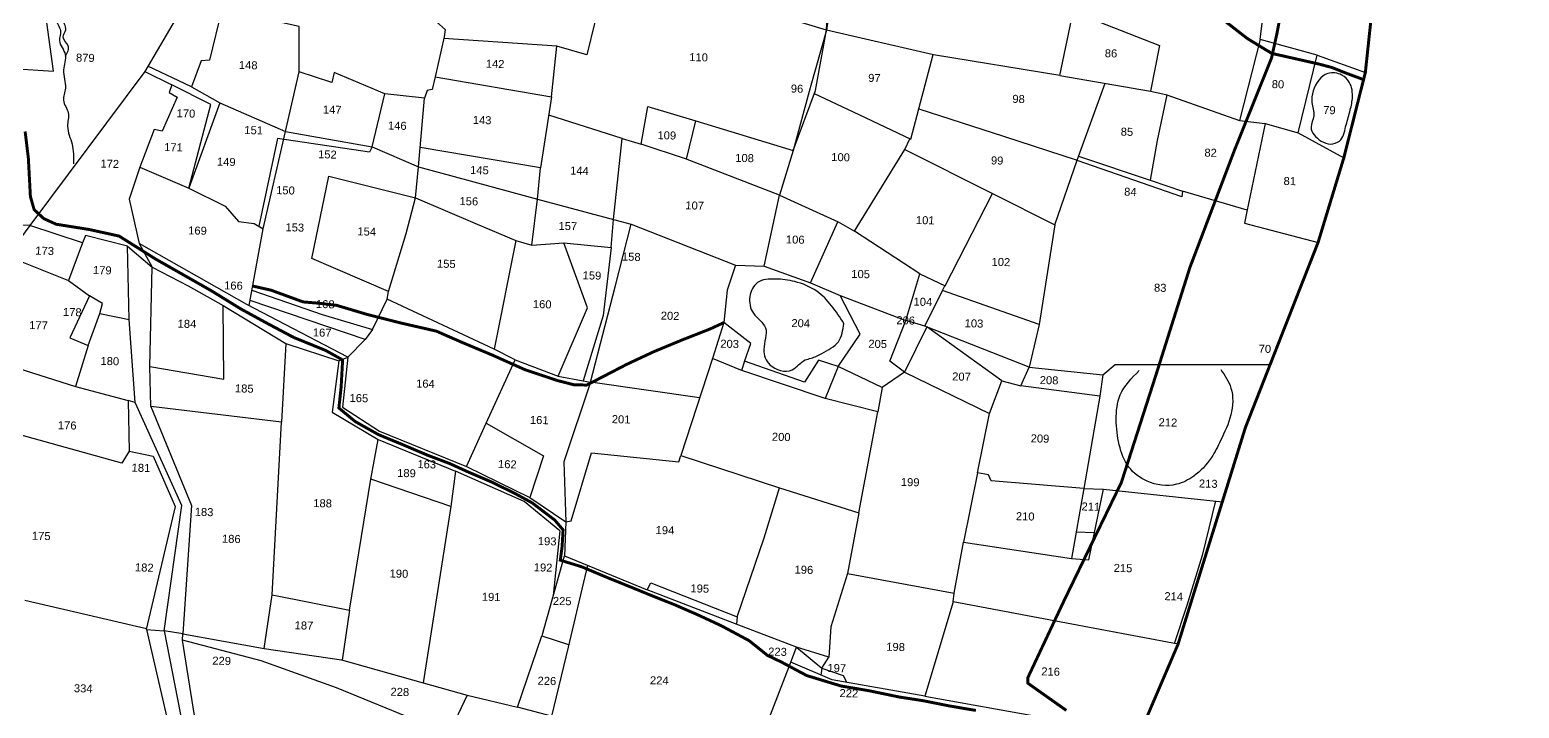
# Model space of a CAD drawing. Header units: millimetres. Extents: x 348367 to 356748, y 1836285 to 1844490.
# Drawn here: x 352675 to 355190, y 1838358 to 1839504 of the extents above; entities that cross this region are included whole.
import ezdxf
from ezdxf.enums import TextEntityAlignment as Align

# ---------------------------------------------------------------- set-up
doc = ezdxf.new("R2010")
doc.units = ezdxf.units.MM
for name, color, linetype in [('BND', 6, 'Continuous'), ('DIMENSION', 7, 'Continuous'), ('Plot', 7, 'Continuous'), ('ROADS', 50, 'Continuous'), ('Stream', 4, 'Continuous')]:
    doc.layers.add(name, color=color, linetype=linetype)
doc.styles.get("Standard").update_dxf_attribs({"font": 'arial.ttf'})

msp = doc.modelspace()

# ---------------------------------------------------------------- linework, layer by layer
at = {"layer": 'BND', "lineweight": 30, "const_width": 5}
msp.add_lwpolyline([(355611.3, 1841581.9), (355690.7, 1841253.4), (355732.1, 1841081.7), (355645.6, 1840751.2), (355279.2, 1840528.3), (355086.4, 1840420.3), (355059.5, 1840369.1), (355033, 1840199.5), (354986, 1839959.9), (354967.8, 1839788.8), (354929.8, 1839431.5), (354893.4, 1839287.2), (354849.9, 1839144.3), (354727.3, 1838832.2), (354687.2, 1838703.1), (354634.7, 1838534.4), (354613.6, 1838466.4), (354543.5, 1838302.6)], dxfattribs=at)
at = {"layer": 'Plot'}
for points in [[(353252.5, 1840221.1), (353213, 1840116.9), (353130.6, 1839951.4), (353063.5, 1839787.1), (353033.7, 1839713.8), (352910.8, 1839504.2), (352869.2, 1839433.4), (352675, 1839173.1), (352579.2, 1839044.6), (352534.4, 1839049.6), (352482.9, 1839069.1), (352609.4, 1839366.4), (352607.8, 1839437.7), (352536.9, 1839459.9), (352451.8, 1839505.6), (352326.9, 1839530.1)], [(352613.5, 1839438.6), (352645.9, 1839438), (352714.9, 1839433.5), (352692.7, 1839598.6), (352669.2, 1839773.7), (352656.5, 1839868.3), (352737.2, 1839836.9)], [(353220.4, 1839813.4), (353218.4, 1839753), (353222, 1839742.9), (353195.6, 1839607.5), (353309.3, 1839580.3), (353307.6, 1839565.5), (353376.1, 1839504), (353374.5, 1839491.9), (353359.6, 1839423.9), (353354.1, 1839402.7), (353346, 1839401.1), (353341.4, 1839387.9), (353274.6, 1839395.3), (353189, 1839431.3), (353184.7, 1839414.6), (353130, 1839432.8), (353130, 1839509), (352999.3, 1839537.9), (352978.3, 1839452.3), (352964.4, 1839451), (352948.1, 1839407.1), (352874.3, 1839442.1)], [(354429.5, 1839783.7), (354401.4, 1839695.6), (354374.6, 1839611.4), (354369.5, 1839560.5), (354439.9, 1839532.8), (354582.5, 1839476.9), (354567.3, 1839399.8), (354593.1, 1839394.5), (354661.6, 1839370.3), (354717.2, 1839350.7), (354760.7, 1839345.4), (354816.4, 1839329.7), (354893.4, 1839287.2)], [(354045.9, 1839680.8), (354020.1, 1839503.1), (354032, 1839731.2)], [(354848.2, 1839460.8), (354752.5, 1839486.9), (354771.9, 1839647.9)], [(353646.7, 1839558.6), (353640.7, 1839515.8), (353629.6, 1839518.6), (353615.2, 1839461), (353565.1, 1839475.7), (353373.8, 1839488.8)], [(354020.1, 1839503.1), (353777.3, 1839576.7)], [(354414, 1839426.5), (354436.6, 1839534.1)], [(353963.8, 1839300), (354001.3, 1839400.9), (354020.1, 1839503.1), (353992.3, 1839405.3), (353963.8, 1839300)], [(354414, 1839426.5), (354200.6, 1839461.5), (354020.1, 1839503.1)], [(354752.5, 1839486.9), (354717.2, 1839350.7)], [(353359.6, 1839423.9), (353555.9, 1839390.5), (353565.1, 1839475.7)], [(353999.5, 1839396.1), (354074.4, 1839360.6), (354162.2, 1839319.1), (354175.9, 1839370.2), (354200.3, 1839461.6)], [(354816.4, 1839329.7), (354848.2, 1839460.8), (354929.8, 1839431.5)], [(352869.2, 1839433.4), (352915, 1839410.7), (352910.5, 1839397.9), (352923.8, 1839389.9), (352898.3, 1839332.3), (352885.2, 1839335.5), (352860.8, 1839271.8), (352943.3, 1839236.4), (352980.8, 1839377.6), (352915, 1839410.7)], [(352948.1, 1839407.1), (352995.8, 1839380.4), (353107, 1839332.1), (353130, 1839432.8)], [(354175.9, 1839370.2), (354319.1, 1839323.8), (354443.3, 1839283.5), (354490.7, 1839413.2)], [(354414, 1839426.5), (354567.3, 1839399.8)], [(353107, 1839332.1), (353253.3, 1839306.1), (353274.6, 1839395.3)], [(353253.3, 1839306.1), (353331.4, 1839272.3), (353341.4, 1839387.9)], [(353555.9, 1839390.5), (353537.5, 1839270.8), (353334.2, 1839304.8)], [(354567.2, 1839249.5), (354579.1, 1839316.6), (354595.3, 1839394)], [(352995.8, 1839380.4), (352943.3, 1839236.4), (353004.7, 1839205.8), (353027.2, 1839179.9), (353053.9, 1839176.5), (353069, 1839167.8), (353107, 1839332.1)], [(353532.1, 1839217.6), (353660.4, 1839183.5), (353675.1, 1839320.3), (353551.1, 1839359.2)], [(353675.1, 1839320.3), (353707, 1839310.4), (353718.2, 1839374.2), (353799.6, 1839349.6), (353963.8, 1839300), (353940.6, 1839224.2), (353781.9, 1839286), (353707, 1839310.4)], [(353784, 1839285.2), (353799.6, 1839349.6)], [(354760.7, 1839345.4), (354729.7, 1839196.6), (354725.6, 1839177.1), (354849.9, 1839144.3)], [(353253.3, 1839306.1), (353248.6, 1839296.9), (353093.1, 1839320.1), (353061.5, 1839172.2)], [(353940.6, 1839224.2), (354039.6, 1839179.4), (354067.3, 1839163.4), (354152.4, 1839301.6), (354160.9, 1839319.7)], [(354152.4, 1839301.6), (354300.3, 1839227.1), (354405.3, 1839174.2), (354443.3, 1839283.5)], [(354445.7, 1839290.3), (354568.4, 1839249.1), (354621.3, 1839231.4), (354619.8, 1839221.3), (354443, 1839282.7)], [(352860.8, 1839271.8), (352842.8, 1839217.4), (352859.7, 1839142.7), (352881.7, 1839102.8), (352942.3, 1839071.1), (353001.8, 1839038), (353107.2, 1838974.1), (353196.7, 1838944.8), (353212.2, 1838951.2), (353041.2, 1839040.1), (352859.7, 1839142.7)], [(353253.7, 1838997.5), (353278.4, 1839048.9), (353280.9, 1839061.6), (353151.1, 1839117.4), (353179.8, 1839256.3), (353326.3, 1839219.8), (353331.4, 1839272.3)], [(353331.4, 1839272.3), (353451.6, 1839239.6), (353532.1, 1839217.6), (353537.5, 1839270.8)], [(354730.2, 1839199.3), (354621.3, 1839231.4)], [(353280.9, 1839061.6), (353310.2, 1839159.6), (353326.3, 1839219.8), (353426.6, 1839177.2), (353495.6, 1839147.9), (353522.4, 1839139.9), (353532.1, 1839217.6)], [(353522.4, 1839139.9), (353576.9, 1839144.2), (353656.5, 1839136.1), (353660.4, 1839183.5), (353690.5, 1839175.7), (353866.3, 1839106.2), (353914.9, 1839104.6), (353940.6, 1839224.2)], [(354177.7, 1839091.7), (354220.2, 1839071.2), (354300.3, 1839227.1)], [(352764.1, 1839144), (352675, 1839173.1), (352589.9, 1839175.7), (352581, 1839142.3), (352637, 1839122.1)], [(352839.9, 1839138.3), (352769.2, 1839156.4), (352764.1, 1839144), (352740.6, 1839080.4)], [(353045.3, 1839037.9), (353069, 1839167.8)], [(353494.4, 1838946.5), (353567.2, 1838919.1), (353609.4, 1838910.9), (353621.7, 1838908.7), (353663.2, 1839069.9), (353690.4, 1839175.7)], [(353914.9, 1839104.6), (353992.9, 1839076.6), (354039.5, 1839179.5)], [(353992.9, 1839076.6), (354043, 1839055.1), (354153.8, 1839013.1), (354177.7, 1839091.7), (354067.3, 1839163.4)], [(354405.3, 1839174.2), (354379.4, 1839005.8), (354215.9, 1839063.4), (354219.8, 1839071.4)], [(352879.3, 1838867.4), (352947.9, 1838700.3), (352933.2, 1838484.1), (352901.9, 1838488.7), (352931.9, 1838700.5), (352853.2, 1838874.6), (352843.1, 1839014.3), (352839.9, 1839138.3), (352881.7, 1839102.8)], [(353495.6, 1839147.9), (353459.3, 1838964.6)], [(353567.2, 1838919.1), (353616.6, 1839034.2), (353576.9, 1839144.2)], [(353656.5, 1839136.1), (353642.9, 1839021.1), (353609.4, 1838910.9)], [(352589.8, 1838965.9), (352650.6, 1839116.5), (352740.6, 1839080.4), (352775.9, 1839054.6), (352742.8, 1838983.3), (352773.7, 1838970.8), (352793.5, 1839024.7), (352797.7, 1839041.6), (352775.9, 1839054.6)], [(353866.3, 1839106.2), (353852.2, 1839064.2), (353846.6, 1839009.5)], [(353107.2, 1838974.1), (353099.9, 1838841.3), (352879.3, 1838867.4), (352877.5, 1838935), (352881.7, 1839102.8)], [(353050.1, 1839064.3), (353168.6, 1839022.7), (353253.7, 1838997.5), (353241.4, 1838980.8), (353046.9, 1839046.4)], [(354114.3, 1838899.7), (354039.7, 1838935.1), (354076.8, 1838989.8), (354043, 1839055.1)], [(354379.4, 1839005.8), (354362.4, 1838934.3), (354185.9, 1839003.2), (354215.9, 1839063.4)], [(352877.5, 1838935), (353002.5, 1838913.9), (353001.8, 1839038)], [(353212.2, 1838951.2), (353203.1, 1838866.7), (353265.2, 1838825.9), (353412.5, 1838766.6), (353445.8, 1838839.3), (353494.4, 1838946.5), (353459.3, 1838964.6), (353278.4, 1839048.9)], [(352793.5, 1839024.7), (352843.1, 1839014.3)], [(353881.8, 1838943.8), (353892.1, 1838973.9), (353846.6, 1839009.5), (353827.4, 1838948.7)], [(354189.2, 1839001.9), (354151.5, 1838925.4), (354126.9, 1838944), (354153.8, 1839013)], [(354186.2, 1839003.1), (354153.8, 1839013)], [(353212.2, 1838951.2), (353241.4, 1838980.8)], [(354151.5, 1838925.4), (354295.4, 1838855.6), (354315.9, 1838910.8), (354189.2, 1839001.9)], [(352773.7, 1838970.8), (352752, 1838901.6)], [(352853.2, 1838874.6), (352841.4, 1838877.5), (352842.6, 1838792.1), (352830.4, 1838772), (352605.4, 1838834.3), (352655, 1838932.4), (352752, 1838901.6), (352841.4, 1838877.5)], [(353196.7, 1838944.8), (353185.6, 1838858.3), (353263.2, 1838811.8)], [(354151.5, 1838925.4), (354114.3, 1838899.7), (354107, 1838858.7), (354017.7, 1838881.4), (353875.4, 1838928.7), (353827.4, 1838948.7), (353774.2, 1838785), (353940.6, 1838730.1), (354074.8, 1838687.9), (354107, 1838858.7)], [(354039.7, 1838935.1), (354006.7, 1838945.7), (353983, 1838908.8), (353881.6, 1838943.9), (353876.5, 1838928.3)], [(354039.7, 1838935.1), (354017.7, 1838881.4)], [(354315.9, 1838910.8), (354348.3, 1838902.4), (354362.4, 1838934.3)], [(354362.4, 1838934.3), (354486.5, 1838921.1), (354481.3, 1838885.3), (354348.3, 1838902.4)], [(354486.5, 1838921.1), (354507.7, 1838938.5), (354769, 1838938.3)], [(353805.9, 1838882.5), (353621.7, 1838908.7), (353576.8, 1838774.5), (353579.8, 1838672.7), (353589.1, 1838674.8), (353623.5, 1838789.2), (353770.8, 1838774.5), (353774.2, 1838785)], [(354481.3, 1838885.3), (354454.5, 1838729.3), (354298, 1838742.1), (354293.6, 1838752.5), (354274.8, 1838755.4), (354295.4, 1838855.6)], [(353084.5, 1838549.7), (353099.9, 1838841.3)], [(353445.8, 1838839.3), (353542.4, 1838784.4), (353519.1, 1838714.3), (353579.8, 1838672.7), (353577.8, 1838615.7), (353717.4, 1838557.9)], [(353569.9, 1838657.6), (353509.5, 1838707.1), (353393.9, 1838758.7), (353385.8, 1838698.6), (353250.8, 1838745), (353263.2, 1838811.8), (353393.9, 1838758.7)], [(352842.6, 1838792.1), (352883.4, 1838783.7), (352920.3, 1838698.9), (352871.8, 1838491), (352901.9, 1838488.7)], [(353412.5, 1838766.6), (353519.1, 1838714.3)], [(354274.8, 1838755.4), (354251.6, 1838638.8)], [(353215, 1838523.6), (353250.8, 1838745)], [(353869.3, 1838512.7), (353915, 1838645.7), (353940.6, 1838730.1)], [(354613.6, 1838466.4), (354416.5, 1838503.5), (354233.9, 1838537.9), (354235.9, 1838552.7), (354251.6, 1838638.8), (354433.6, 1838610.8), (354463, 1838608.9), (354488, 1838727.9)], [(354454.5, 1838729.3), (354433.6, 1838610.8)], [(354454.5, 1838729.3), (354488, 1838727.9), (354688.4, 1838707)], [(354676.9, 1838708.2), (354654.4, 1838616.1), (354628.2, 1838531.6), (354607, 1838467.3)], [(353385.8, 1838698.6), (353339.1, 1838401.2)], [(354074.8, 1838687.9), (354055.6, 1838585.8), (354235.9, 1838552.7)], [(353569.9, 1838657.6), (353558.8, 1838548.5)], [(354441.5, 1838656), (354472.6, 1838654.7)], [(353539.9, 1838481.3), (353577.8, 1838615.7)], [(353616.6, 1838599.6), (353583.7, 1838461.2), (353555.9, 1838344.9), (353498.4, 1838360), (353539.7, 1838480.6), (353584.8, 1838466)], [(354055.6, 1838585.8), (354027.6, 1838495.9), (354023.9, 1838444.4)], [(353969.3, 1838461.5), (353865, 1838501.4), (353717.4, 1838557.9), (353723.4, 1838569.9), (353869.3, 1838512.7), (353868, 1838500.3)], [(352666.8, 1838540.9), (352872.2, 1838493)], [(353070.6, 1838459.3), (353084.5, 1838549.7), (353215, 1838523.6), (353202.5, 1838439.6)], [(354233.9, 1838537.9), (354186.3, 1838378.4), (354029.9, 1838406.3), (353959.9, 1838435.8), (353969.3, 1838461.5), (354012.1, 1838426), (354023.9, 1838444.4), (353969.3, 1838461.5)], [(352872.1, 1838491), (352935.4, 1838218.4), (352953.4, 1838213.4), (352967.1, 1838241.8)], [(352901.9, 1838488.7), (352933.3, 1838327.4), (352944.4, 1838215.9)], [(353413.6, 1838380.5), (353382.3, 1838315.1), (353192.9, 1838392.5), (353065.8, 1838438.3), (352932.7, 1838473), (352933.2, 1838484.1)], [(352933.2, 1838484.1), (353070.6, 1838459.3), (353201.3, 1838439.8), (353339.1, 1838401.2), (353413.6, 1838380.5), (353498.4, 1838360)], [(352963.2, 1838282.2), (352932.7, 1838473)], [(354130.6, 1838109.8), (354000.5, 1838141.3), (353862, 1838183.1), (353887.2, 1838247.9), (353959.9, 1838435.8)], [(354012.1, 1838426), (354010.7, 1838414.4)], [(354012.1, 1838426), (354048.1, 1838413.4), (354054.5, 1838401.9)], [(354186.3, 1838378.4), (354387.2, 1838342.5), (354543.5, 1838302.6)]]:
    msp.add_lwpolyline(points, dxfattribs=at)
at = {"layer": 'ROADS', "color": 40, "const_width": 5}
for points in [[(355294.2, 1840569.1), (355147.9, 1840513.4), (354984.4, 1840448.7), (354977, 1840440.2), (354967.4, 1840414.4), (354933.7, 1840304), (354893, 1840154.7), (354868.3, 1840041.7), (354849.9, 1839913), (354832.4, 1839801.8), (354811, 1839677.8), (354798.2, 1839591.7), (354780.4, 1839496.5), (354771.4, 1839455.8), (354708.9, 1839300.4), (354633.6, 1839102.3), (354575.8, 1838919.4), (354517.9, 1838739.4), (354420.7, 1838539), (354359.8, 1838409.5), (354360, 1838400.6), (354425, 1838354.6)], [(354926.9, 1839419.4), (354897.5, 1839430.3), (354873.6, 1839439.8), (354850.7, 1839445.9), (354771.8, 1839463.7), (354730.6, 1839488.8), (354670.2, 1839535.8)], [(352667.2, 1839331.9), (352672.6, 1839287.2), (352676.1, 1839222.1), (352682.4, 1839199.9), (352698.7, 1839184.8), (352719.7, 1839175.3), (352775.1, 1839166.5), (352825.9, 1839155.3), (352887.4, 1839116.6), (352982.5, 1839062.5), (353030.5, 1839032.8), (353074.2, 1839008.9), (353120.9, 1838984.1), (353174.5, 1838962.3), (353203.2, 1838946.2), (353200.7, 1838900.6), (353196.9, 1838865.1), (353224.4, 1838842.3), (353263.8, 1838820.1), (353303.6, 1838803.7), (353346.9, 1838785.3), (353383.3, 1838771.6), (353415, 1838757.2), (353453.6, 1838740.7), (353492.9, 1838721.5), (353523.3, 1838704.9), (353561.2, 1838676), (353575.4, 1838659.4), (353573.7, 1838630.8), (353570.7, 1838608.2), (353606.8, 1838597.1), (353648.3, 1838579.6), (353685.2, 1838564.7), (353721.3, 1838549.9), (353763.7, 1838533), (353802.3, 1838516.2), (353842.2, 1838497.7), (353889.4, 1838472.4), (353920.6, 1838447.4), (353943.5, 1838436.5), (353986.9, 1838413.4), (354044.5, 1838395.9), (354092.2, 1838387.8), (354143.1, 1838377.2), (354183.9, 1838370.9), (354227.8, 1838362.1), (354272.4, 1838354.6)], [(353051.4, 1839071), (353082.4, 1839064), (353136.4, 1839044.2), (353164, 1839041.9), (353192.8, 1839038.5), (353244.1, 1839023.2), (353300.6, 1839008.8), (353361.2, 1838994.9), (353407.3, 1838974.8), (353456.5, 1838954.2), (353511, 1838929.8), (353564.6, 1838911.8), (353593.3, 1838904.4), (353615.2, 1838903.8), (353638.9, 1838916), (353682.8, 1838938.8), (353728.6, 1838960.2), (353776.4, 1838980), (353823.5, 1838998.5), (353846.7, 1839009.2)]]:
    msp.add_lwpolyline(points, dxfattribs=at)
at = {"layer": 'Stream'}
for points in [[(352735.3, 1839459.3), (352739.9, 1839476.7), (352731.2, 1839491.3), (352735.8, 1839503.5), (352729.5, 1839523.2), (352731, 1839541.4), (352723.9, 1839557), (352726.8, 1839579.3), (352719.1, 1839599.5), (352721.4, 1839620.4), (352718, 1839643.4), (352718.6, 1839658.7), (352716.9, 1839677.4), (352707.9, 1839697.4), (352714.5, 1839719.4), (352707.3, 1839739.6), (352717, 1839762.3), (352710.3, 1839782.3), (352719.8, 1839808.5), (352714.6, 1839827.6), (352721.7, 1839848.5), (352733.2, 1839865.8), (352748.3, 1839887.3), (352759.9, 1839918.6), (352773, 1839934.9), (352785.7, 1839949.6), (352810.6, 1839972), (352818.3, 1839993.1), (352820.8, 1840023.6), (352823.8, 1840047.1), (352821.7, 1840069), (352831.5, 1840085.9), (352832.6, 1840109.8), (352843.5, 1840125.9), (352866.1, 1840131.3), (352879.4, 1840148), (352897.5, 1840167), (352911.6, 1840189.5), (352913.9, 1840211.5), (352929.2, 1840236.3), (352927, 1840259.6), (352935, 1840279.2), (352928.6, 1840308.1), (352936.4, 1840332.7), (352927, 1840353.5), (352932.5, 1840384.6), (352916.7, 1840413), (352919.2, 1840432), (352907.9, 1840451.5), (352905, 1840477.7), (352883.5, 1840502.8), (352883.4, 1840520.9), (352859.2, 1840546.5), (352858.8, 1840579.8), (352851.6, 1840599.2), (352875, 1840622.9), (352880.7, 1840644.7), (352903.6, 1840661.5), (352909, 1840688.9), (352919.9, 1840702.3), (352918.4, 1840727.3), (352926.8, 1840748.1), (352943.3, 1840768.3), (352941.3, 1840801), (352944.8, 1840828.5), (352937, 1840851.1), (352947, 1840877.9), (352940.8, 1840905.9), (352948, 1840932.5), (352946.3, 1840963.7), (352955.5, 1840986.1), (352951.3, 1841015.3), (352960.6, 1841038.2), (352957.2, 1841068.4), (352962.2, 1841090.7), (352957, 1841110.3), (352961.2, 1841131.4), (352956.6, 1841156.6), (352964.3, 1841183.9), (352956.4, 1841199.7), (352939.8, 1841208.3), (352933, 1841214.8), (352935.6, 1841241), (352944, 1841257.8), (352941.1, 1841282.2), (352952.8, 1841304.3), (352958.1, 1841329.2), (352958.1, 1841354.9), (352966.1, 1841373.4), (352960.6, 1841404), (352971.1, 1841432.9), (352967.7, 1841463.2), (352978, 1841486.4), (352983.6, 1841508.6), (352976, 1841526.7), (352988.2, 1841547.5), (352981.8, 1841574), (352997, 1841604.2), (352991.5, 1841635.4), (353002.1, 1841658.5), (353000.4, 1841691.7), (353012.9, 1841717.9), (353008.1, 1841742.3), (353017.6, 1841771.9), (353010.6, 1841806.7), (353021.2, 1841831.4), (353021.7, 1841864.5), (353032.7, 1841894.8), (353031.1, 1841931.8), (353044.6, 1841949), (353066.5, 1841951.6), (353079.2, 1841973.1), (353101.6, 1841981.6), (353113.7, 1842015.3), (353134.3, 1842037.3), (353137.1, 1842061.3), (353151, 1842078.9), (353173.9, 1842092.9), (353176.2, 1842113.4), (353203.6, 1842136.2), (353213.7, 1842161.5), (353234.2, 1842177.5), (353231.5, 1842199.2), (353258.3, 1842213.5), (353280.1, 1842222.8), (353293.6, 1842237.2), (353302.7, 1842239.3), (353324.7, 1842253.3), (353336.1, 1842258.7), (353357.1, 1842269.2), (353371.9, 1842280.8), (353405.2, 1842295.2), (353423.9, 1842308)], [(351148.8, 1839676), (351160.1, 1839672.7), (351167.9, 1839680.8), (351187.7, 1839681.4), (351204.1, 1839698.5), (351220.5, 1839699.1), (351251.2, 1839718.5), (351271.2, 1839733.3), (351291.9, 1839735.9), (351318.9, 1839754.6), (351352.7, 1839729.7), (351378.6, 1839728.3), (351402, 1839707.2), (351421, 1839707.2), (351444.2, 1839693.8), (351461, 1839694), (351478.1, 1839681.6), (351500.5, 1839684.4), (351517.1, 1839673.5), (351538.3, 1839674.4), (351552.5, 1839667), (351573.3, 1839672), (351594.8, 1839667.8), (351614.8, 1839679.7), (351638.9, 1839677.4), (351664.3, 1839696.3), (351688.8, 1839697.6), (351712.5, 1839717.6), (351733.6, 1839721), (351751.5, 1839737.9), (351783.9, 1839743.3), (351804.1, 1839763.5), (351829.1, 1839769.6), (351844.3, 1839791.9), (351881.2, 1839812), (351890.7, 1839855.3), (351900.4, 1839870.3), (351898.7, 1839896.7), (351922.1, 1839918), (351931.5, 1839943.6), (351956.3, 1839952.4), (351977.4, 1839977.7), (351996.1, 1839987.2), (352019.9, 1840010.7), (352051, 1840010), (352095.8, 1840021.8), (352133.6, 1840024.4), (352169.1, 1840017.6), (352204.3, 1840020.8), (352234.1, 1840012.3), (352262.3, 1840023.2), (352291.1, 1840020.3), (352319.6, 1840022.2), (352354.5, 1840008.1), (352401, 1840007.1), (352421.6, 1840014.7), (352446.5, 1840010), (352479.8, 1840019.8), (352512.1, 1840020.7), (352530.6, 1840032), (352557.1, 1840022.3), (352573.1, 1840024.5), (352602.3, 1840002.8), (352642.5, 1840000.4), (352664.4, 1839978.9), (352681, 1839978.4), (352716.9, 1839938.8), (352749.8, 1839936.7), (352749.2, 1839919.3), (352737.7, 1839907.6), (352736.4, 1839888.1), (352718.8, 1839867.5), (352706.5, 1839839.1), (352705, 1839808.8), (352702, 1839787.8), (352704.7, 1839763), (352698.3, 1839738.7), (352703.3, 1839717.2), (352694.6, 1839698), (352709.3, 1839670.1), (352705.5, 1839642.3), (352711.5, 1839620.3), (352706, 1839600.7), (352715, 1839584.1), (352715.6, 1839552.6), (352720.9, 1839536.8), (352719.3, 1839521.5), (352726.8, 1839502.2), (352725.1, 1839485.2), (352734.9, 1839461.9), (352732, 1839435.8), (352735.2, 1839404.9), (352732, 1839384.5), (352739.9, 1839363.2), (352738.8, 1839340.7), (352746.4, 1839310.6), (352749.1, 1839277.2)], [(354896.5, 1839340), (354885.9, 1839315.8), (354871.1, 1839310.5), (354855.1, 1839315.8), (354838.1, 1839339.1), (354842.9, 1839358.1), (354839.5, 1839380.6), (354841.7, 1839400.4), (354866.6, 1839429.8), (354890, 1839427.1), (354902.7, 1839415.1), (354907.9, 1839387.8), (354903.5, 1839364.9), (354896.5, 1839340)], [(354049.4, 1839007.8), (354040.1, 1838977), (354012, 1838957.3), (353994.2, 1838949.1), (353984, 1838946.2), (353961.9, 1838929.7), (353924.3, 1838938.2), (353914.3, 1838963.6), (353917.1, 1839000.4), (353896.7, 1839025.3), (353890.6, 1839053.1), (353903.8, 1839076.9), (353933.7, 1839082.8), (353966.5, 1839078.5), (354003.5, 1839062.3), (354049.4, 1839007.8)], [(354685.8, 1838930.1), (354702.9, 1838898.8), (354702.8, 1838853.7), (354685.3, 1838810.1), (354669.9, 1838781.3), (354640, 1838750.1), (354611.2, 1838736.3), (354561.2, 1838741.7), (354530.6, 1838765.4), (354514.4, 1838803.1), (354509.2, 1838845.7), (354516.1, 1838887.2), (354547.9, 1838928.2)]]:
    msp.add_spline(points, degree=3, dxfattribs=at)

# ---------------------------------------------------------------- texts
at = {"layer": 'DIMENSION'}
for s, p in [('879', (352768.8, 1839456.3)), ('110', (353804.2, 1839457.2)), ('86', (354500.4, 1839463.8)), ('148', (353043.8, 1839443.9)), ('142', (353460.7, 1839446)), ('96', (353970.4, 1839404.2)), ('97', (354101, 1839422.2)), ('80', (354782.3, 1839411.7)), ('98', (354344.4, 1839386.8)), ('170', (352938.7, 1839362.4)), ('147', (353185.7, 1839368.7)), ('143', (353438.7, 1839351.1)), ('79', (354869.1, 1839367.9)), ('151', (353053, 1839334)), ('146', (353295.5, 1839341.7)), ('109', (353750.5, 1839325.4)), ('85', (354527.3, 1839331.4)), ('171', (352917.7, 1839305.3)), ('172', (352810.1, 1839277.4)), ('149', (353006.8, 1839280.7)), ('152', (353177.5, 1839293.2)), ('108', (353881.8, 1839287.1)), ('100', (354043.9, 1839288.5)), ('99', (354308.2, 1839282.9)), ('82', (354668.6, 1839296.1)), ('145', (353434.2, 1839266.6)), ('144', (353603, 1839265.7)), ('150', (353106.7, 1839232.6)), ('84', (354533.1, 1839230.1)), ('81', (354802.2, 1839248.2)), ('156', (353416.3, 1839214.1)), ('107', (353797.6, 1839206.9)), ('101', (354186.8, 1839182.1)), ('169', (352958.2, 1839164.6)), ('153', (353122.5, 1839169.9)), ('154', (353243.9, 1839163)), ('157', (353583.4, 1839172.3)), ('106', (353967.3, 1839149.4)), ('173', (352700.2, 1839130.4)), ('155', (353378.3, 1839108.5)), ('158', (353690.5, 1839120.4)), ('102', (354314.5, 1839111.6)), ('179', (352797.5, 1839097.7)), ('159', (353624.2, 1839088.8)), ('105', (354077.7, 1839091.2)), ('166', (353018.9, 1839071.8)), ('83', (354583.5, 1839068.1)), ('178', (352746.8, 1839027)), ('168', (353173.9, 1839040.4)), ('160', (353540.2, 1839040.3)), ('104', (354182.8, 1839044.4)), ('177', (352689.9, 1839004.8)), ('184', (352940.4, 1839007.2)), ('202', (353756.1, 1839020.8)), ('204', (353976.6, 1839008.2)), ('206', (354153.8, 1839013)), ('103', (354269.1, 1839007.9)), ('167', (353168.7, 1838992.4)), ('203', (353856.6, 1838973.4)), ('205', (354106.5, 1838973.3)), ('70', (354760.2, 1838965)), ('180', (352810.2, 1838944.3)), ('185', (353037.2, 1838898)), ('164', (353343, 1838906.2)), ('207', (354248, 1838918.1)), ('208', (354395.9, 1838912)), ('165', (353230.7, 1838881.8)), ('176', (352738.3, 1838835.8)), ('161', (353535.2, 1838844.8)), ('201', (353673.4, 1838846)), ('212', (354596.5, 1838840.8)), ('200', (353943.7, 1838816.3)), ('209', (354380.6, 1838813.6)), ('181', (352862.8, 1838764.1)), ('189', (353311, 1838755.2)), ('163', (353345.2, 1838770.1)), ('162', (353481.3, 1838770.2)), ('199', (354161.4, 1838740)), ('213', (354664.6, 1838737.4)), ('188', (353169.4, 1838704.3)), ('211', (354466.4, 1838698.6)), ('183', (352969.3, 1838689.6)), ('210', (354355.6, 1838682.2)), ('175', (352694.4, 1838649.2)), ('194', (353747.4, 1838658.8)), ('186', (353015.3, 1838644.2)), ('193', (353548.6, 1838640.2)), ('182', (352868.4, 1838595.8)), ('192', (353541.6, 1838595.9)), ('215', (354520.7, 1838594.9)), ('190', (353298.3, 1838585.5)), ('196', (353982, 1838592.1)), ('191', (353454, 1838546.2)), ('195', (353806.2, 1838560.4)), ('214', (354606.3, 1838547.2)), ('225', (353573.9, 1838539.2)), ('187', (353138, 1838498)), ('223', (353937.4, 1838453.7)), ('198', (354136.8, 1838461.8)), ('229', (352999, 1838438.4)), ('197', (354037.4, 1838426)), ('216', (354398.5, 1838420.2)), ('226', (353548.1, 1838404.5)), ('224', (353737.8, 1838405.2)), ('334', (352765.3, 1838391.8)), ('228', (353299.8, 1838385.9)), ('222', (354057.9, 1838383.6))]:
    msp.add_text(s, height=13.51, rotation=358.6356, dxfattribs=at).set_placement(p, align=Align.MIDDLE_CENTER)

doc.saveas('drawing.dxf')
